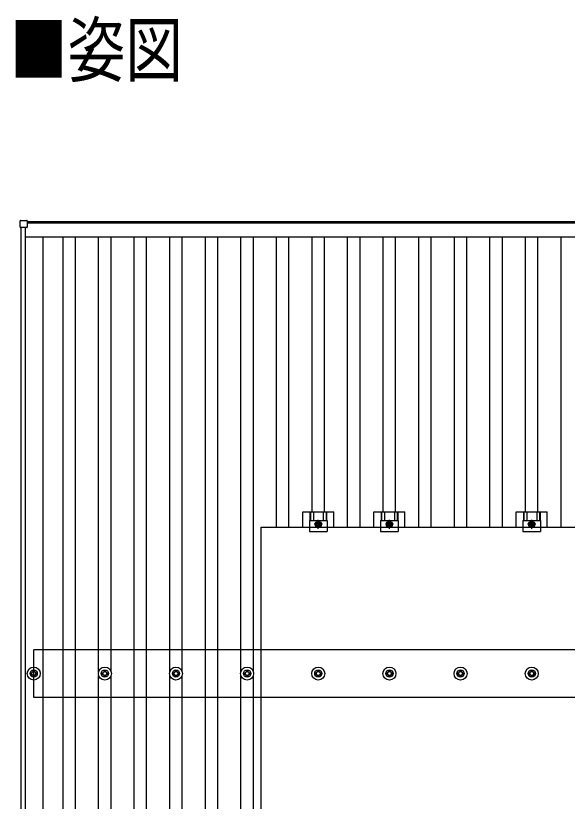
# Model space of a CAD drawing. Units: millimetres, scale not verified. Extents: x -12615 to 12615, y -8910 to 8910.
# Drawn here: x -10001 to -8450, y 4538 to 6745 of the extents above; entities that cross this region are included whole.
import ezdxf
from ezdxf.enums import TextEntityAlignment as Align

# ---------------------------------------------------------------- set-up
doc = ezdxf.new("R2010")
doc.units = ezdxf.units.MM
doc.header["$LTSCALE"] = 40
for name, color, linetype in [('0-2_USER1', 3, 'Continuous'), ('0-4_YKK_13', 4, 'Continuous'), ('0-5_YKK_A1', 4, 'Continuous')]:
    doc.layers.add(name, color=color, linetype=linetype)
doc.styles.add('ＭＳ ゴシック', font='')
doc.styles.get('ＭＳ ゴシック').set_extended_font_data('MS Gothic')

msp = doc.modelspace()

# ---------------------------------------------------------------- linework, layer by layer
at = {"layer": '0-4_YKK_13'}
for p, q in [((-9988.3, 6151.28), (-9988.3, 6169.28)), ((-9987.3, 6170.28), (-9969.3, 6170.28)), ((-9968.3, 6169.28), (-9968.3, 6151.28)), ((-9969.3, 6150.28), (-9987.3, 6150.28)), ((-9173.52, 5351.47), (-9173.52, 5327.27)), ((-9172.12, 5351.47), (-9172.12, 5327.27)), ((-9163.92, 5351.47), (-9163.92, 5327.27)), ((-9136.08, 5351.47), (-9136.08, 5327.27)), ((-9127.88, 5351.47), (-9127.88, 5327.27)), ((-9126.48, 5351.47), (-9126.48, 5327.27)), ((-9106.35, 5307.97), (-9106.35, 5351.47)), ((-8973.52, 5351.47), (-8973.52, 5327.27)), ((-8972.12, 5351.47), (-8972.12, 5327.27)), ((-8963.92, 5351.47), (-8963.92, 5327.27)), ((-8936.08, 5351.47), (-8936.08, 5327.27)), ((-8927.88, 5351.47), (-8927.88, 5327.27)), ((-8926.48, 5351.47), (-8926.48, 5327.27)), ((-8906.35, 5307.97), (-8906.35, 5351.47)), ((-8573.52, 5351.47), (-8573.52, 5327.27)), ((-8572.12, 5351.47), (-8572.12, 5327.27)), ((-8563.92, 5351.47), (-8563.92, 5327.27)), ((-8536.08, 5351.47), (-8536.08, 5327.27)), ((-8527.88, 5351.47), (-8527.88, 5327.27)), ((-8526.48, 5351.47), (-8526.48, 5327.27)), ((-8506.35, 5307.97), (-8506.35, 5351.47)), ((-9175, 5327.27), (-9125, 5327.27)), ((-9150, 5303.96), (-9150, 5328.97)), ((-9125, 5327.27), (-9125, 5295.97)), ((-8975, 5327.27), (-8925, 5327.27)), ((-8950, 5303.96), (-8950, 5328.97)), ((-8925, 5327.27), (-8925, 5295.97)), ((-8575, 5327.27), (-8525, 5327.27)), ((-8550, 5303.96), (-8550, 5328.97)), ((-8525, 5327.27), (-8525, 5295.97)), ((-9138.5, 5316.47), (-9161.5, 5316.47)), ((-8938.5, 5316.47), (-8961.5, 5316.47)), ((-8538.5, 5316.47), (-8561.5, 5316.47)), ((-9951.75, 4906.98), (-9951.75, 4902.56)), ((-9948.25, 4906.98), (-9948.25, 4902.56)), ((-9751.75, 4906.98), (-9751.75, 4902.56)), ((-9748.25, 4906.98), (-9748.25, 4902.56)), ((-9551.75, 4906.98), (-9551.75, 4902.56)), ((-9548.25, 4906.98), (-9548.25, 4902.56)), ((-9351.75, 4906.98), (-9351.75, 4902.56)), ((-9348.25, 4906.98), (-9348.25, 4902.56)), ((-9151.75, 4906.98), (-9151.75, 4902.56)), ((-9148.25, 4906.98), (-9148.25, 4902.56)), ((-8951.75, 4906.98), (-8951.75, 4902.56)), ((-8948.25, 4906.98), (-8948.25, 4902.56)), ((-8751.75, 4906.98), (-8751.75, 4902.56)), ((-8748.25, 4906.98), (-8748.25, 4902.56)), ((-8551.75, 4906.98), (-8551.75, 4902.56)), ((-8548.25, 4906.98), (-8548.25, 4902.56)), ((-9960, 4898.73), (-9955.58, 4898.73)), ((-9960, 4895.23), (-9955.58, 4895.23)), ((-9951.75, 4891.4), (-9951.75, 4886.98)), ((-9948.25, 4891.4), (-9948.25, 4886.98)), ((-9944.42, 4898.73), (-9940, 4898.73)), ((-9944.42, 4895.23), (-9940, 4895.23)), ((-9760, 4898.73), (-9755.58, 4898.73)), ((-9760, 4895.23), (-9755.58, 4895.23)), ((-9751.75, 4891.4), (-9751.75, 4886.98)), ((-9748.25, 4891.4), (-9748.25, 4886.98)), ((-9744.42, 4898.73), (-9740, 4898.73)), ((-9744.42, 4895.23), (-9740, 4895.23)), ((-9560, 4898.73), (-9555.58, 4898.73)), ((-9560, 4895.23), (-9555.58, 4895.23)), ((-9551.75, 4891.4), (-9551.75, 4886.98)), ((-9548.25, 4891.4), (-9548.25, 4886.98)), ((-9544.42, 4898.73), (-9540, 4898.73)), ((-9544.42, 4895.23), (-9540, 4895.23)), ((-9360, 4898.73), (-9355.58, 4898.73)), ((-9360, 4895.23), (-9355.58, 4895.23)), ((-9351.75, 4891.4), (-9351.75, 4886.98)), ((-9348.25, 4891.4), (-9348.25, 4886.98)), ((-9344.42, 4898.73), (-9340, 4898.73)), ((-9344.42, 4895.23), (-9340, 4895.23)), ((-9160, 4898.73), (-9155.58, 4898.73)), ((-9160, 4895.23), (-9155.58, 4895.23)), ((-9151.75, 4891.4), (-9151.75, 4886.98)), ((-9148.25, 4891.4), (-9148.25, 4886.98)), ((-9144.42, 4898.73), (-9140, 4898.73)), ((-9144.42, 4895.23), (-9140, 4895.23)), ((-8960, 4898.73), (-8955.58, 4898.73)), ((-8960, 4895.23), (-8955.58, 4895.23)), ((-8951.75, 4891.4), (-8951.75, 4886.98)), ((-8948.25, 4891.4), (-8948.25, 4886.98)), ((-8944.42, 4898.73), (-8940, 4898.73)), ((-8944.42, 4895.23), (-8940, 4895.23)), ((-8760, 4898.73), (-8755.58, 4898.73)), ((-8760, 4895.23), (-8755.58, 4895.23)), ((-8751.75, 4891.4), (-8751.75, 4886.98)), ((-8748.25, 4891.4), (-8748.25, 4886.98)), ((-8744.42, 4898.73), (-8740, 4898.73)), ((-8744.42, 4895.23), (-8740, 4895.23)), ((-8560, 4898.73), (-8555.58, 4898.73)), ((-8560, 4895.23), (-8555.58, 4895.23)), ((-8551.75, 4891.4), (-8551.75, 4886.98)), ((-8548.25, 4891.4), (-8548.25, 4886.98)), ((-8544.42, 4898.73), (-8540, 4898.73)), ((-8544.42, 4895.23), (-8540, 4895.23))]:
    msp.add_line(p, q, dxfattribs=at)
for points in [[(-9193.65, 5307.97), (-9193.65, 5351.47), (-9106.35, 5351.47)], [(-8993.65, 5307.97), (-8993.65, 5351.47), (-8906.35, 5351.47)], [(-8593.65, 5307.97), (-8593.65, 5351.47), (-8506.35, 5351.47)], [(-9175, 5327.27), (-9175, 5295.97), (-9125, 5295.97)], [(-8975, 5327.27), (-8975, 5295.97), (-8925, 5295.97)], [(-8575, 5327.27), (-8575, 5295.97), (-8525, 5295.97)], [(-9311, 4173.97), (-9311, 5307.97), (-7589, 5307.97)]]:
    msp.add_lwpolyline(points, dxfattribs=at)
for points in [[(-9150, 5308.96), (-9156.5, 5312.72), (-9156.5, 5320.22), (-9150, 5323.97), (-9143.5, 5320.22), (-9143.5, 5312.72)], [(-8950, 5308.96), (-8956.5, 5312.72), (-8956.5, 5320.22), (-8950, 5323.97), (-8943.5, 5320.22), (-8943.5, 5312.72)], [(-8550, 5308.96), (-8556.5, 5312.72), (-8556.5, 5320.22), (-8550, 5323.97), (-8543.5, 5320.22), (-8543.5, 5312.72)]]:
    msp.add_lwpolyline(points, close=True, dxfattribs=at)
for centre, radius in [((-9150, 5316.47), 8.5), ((-9150, 5316.47), 6.5), ((-9150, 5316.47), 4), ((-8950, 5316.47), 8.5), ((-8950, 5316.47), 6.5), ((-8950, 5316.47), 4), ((-8550, 5316.47), 8.5), ((-8550, 5316.47), 6.5), ((-8550, 5316.47), 4), ((-9950, 4896.98), 18.25), ((-9950, 4896.98), 10.15), ((-9950, 4896.98), 5.85), ((-9950, 4896.98), 5.25), ((-9750, 4896.98), 18.25), ((-9750, 4896.98), 10.15), ((-9750, 4896.98), 5.85), ((-9750, 4896.98), 5.25), ((-9550, 4896.98), 18.25), ((-9550, 4896.98), 10.15), ((-9550, 4896.98), 5.85), ((-9550, 4896.98), 5.25), ((-9350, 4896.98), 18.25), ((-9350, 4896.98), 10.15), ((-9350, 4896.98), 5.85), ((-9350, 4896.98), 5.25), ((-9150, 4896.98), 18.25), ((-9150, 4896.98), 10.15), ((-9150, 4896.98), 5.85), ((-9150, 4896.98), 5.25), ((-8950, 4896.98), 18.25), ((-8950, 4896.98), 10.15), ((-8950, 4896.98), 5.85), ((-8950, 4896.98), 5.25), ((-8750, 4896.98), 18.25), ((-8750, 4896.98), 10.15), ((-8750, 4896.98), 5.85), ((-8750, 4896.98), 5.25), ((-8550, 4896.98), 18.25), ((-8550, 4896.98), 10.15), ((-8550, 4896.98), 5.85), ((-8550, 4896.98), 5.25)]:
    msp.add_circle(centre, radius, dxfattribs=at)
for centre, start, end in [((-9987.3, 6169.28), 90, 180), ((-9969.3, 6169.28), 0, 90), ((-9987.3, 6151.28), 180, 270), ((-9969.3, 6151.28), 270, 0)]:
    msp.add_arc(centre, 1, start, end, dxfattribs=at)
at = {"layer": '0-5_YKK_A1'}
for p, q in [((-9968.3, 6166.98), (-6931.7, 6166.98)), ((-6931.7, 6162.19), (-9968.3, 6162.19)), ((-9985, 240.68), (-9985, 6150.28)), ((-9973, 240.68), (-9973, 6150.28)), ((-9973, 6124.19), (-6927, 6124.19)), ((-9923.5, 271.96), (-9923.5, 6124.19)), ((-9867.5, 271.96), (-9867.5, 6124.19)), ((-9832.5, 271.96), (-9832.5, 6124.19)), ((-9767.5, 4902.16), (-9767.5, 6124.19)), ((-9732.5, 4902.16), (-9732.5, 6124.19)), ((-9667.5, 271.96), (-9667.5, 6124.19)), ((-9632.5, 271.96), (-9632.5, 6124.19)), ((-9567.5, 4902.16), (-9567.5, 6124.19)), ((-9532.5, 4902.16), (-9532.5, 6124.19)), ((-9467.5, 271.96), (-9467.5, 6124.19)), ((-9432.5, 271.96), (-9432.5, 6124.19)), ((-9367.5, 4902.16), (-9367.5, 6124.19)), ((-9332.5, 4902.16), (-9332.5, 6124.19)), ((-9267.5, 5307.97), (-9267.5, 6124.19)), ((-9232.5, 5307.97), (-9232.5, 6124.19)), ((-9167.5, 5351.47), (-9167.5, 6124.19)), ((-9132.5, 5351.47), (-9132.5, 6124.19)), ((-9067.5, 5307.97), (-9067.5, 6124.19)), ((-9032.5, 5307.97), (-9032.5, 6124.19)), ((-8967.5, 5351.47), (-8967.5, 6124.19)), ((-8932.5, 5351.47), (-8932.5, 6124.19)), ((-8867.5, 5307.97), (-8867.5, 6124.19)), ((-8832.5, 5307.97), (-8832.5, 6124.19)), ((-8767.5, 5307.97), (-8767.5, 6124.19)), ((-8732.5, 5307.97), (-8732.5, 6124.19)), ((-8667.5, 5307.97), (-8667.5, 6124.19)), ((-8632.5, 5307.97), (-8632.5, 6124.19)), ((-8567.5, 5351.47), (-8567.5, 6124.19)), ((-8532.5, 5351.47), (-8532.5, 6124.19)), ((-8467.5, 5307.97), (-8467.5, 6124.19)), ((-6950, 4963.98), (-9950, 4963.98)), ((-9950, 4829.98), (-9950, 4963.98)), ((-9767.5, 1502.16), (-9767.5, 4891.8)), ((-9732.5, 1502.16), (-9732.5, 4891.8)), ((-9567.5, 1502.16), (-9567.5, 4891.8)), ((-9532.5, 1502.16), (-9532.5, 4891.8)), ((-9367.5, 1502.16), (-9367.5, 4891.8)), ((-9332.5, 1502.16), (-9332.5, 4891.8)), ((-6950, 4829.98), (-9950, 4829.98))]:
    msp.add_line(p, q, dxfattribs=at)

# ---------------------------------------------------------------- texts
at = {"layer": '0-2_USER1', "style": 'ＭＳ ゴシック', "width": 0.8}
msp.add_text('■姿図', height=148.5, dxfattribs=at).set_placement((-10016.8, 6530.53), align=Align.BOTTOM_LEFT)

doc.saveas('drawing.dxf')
